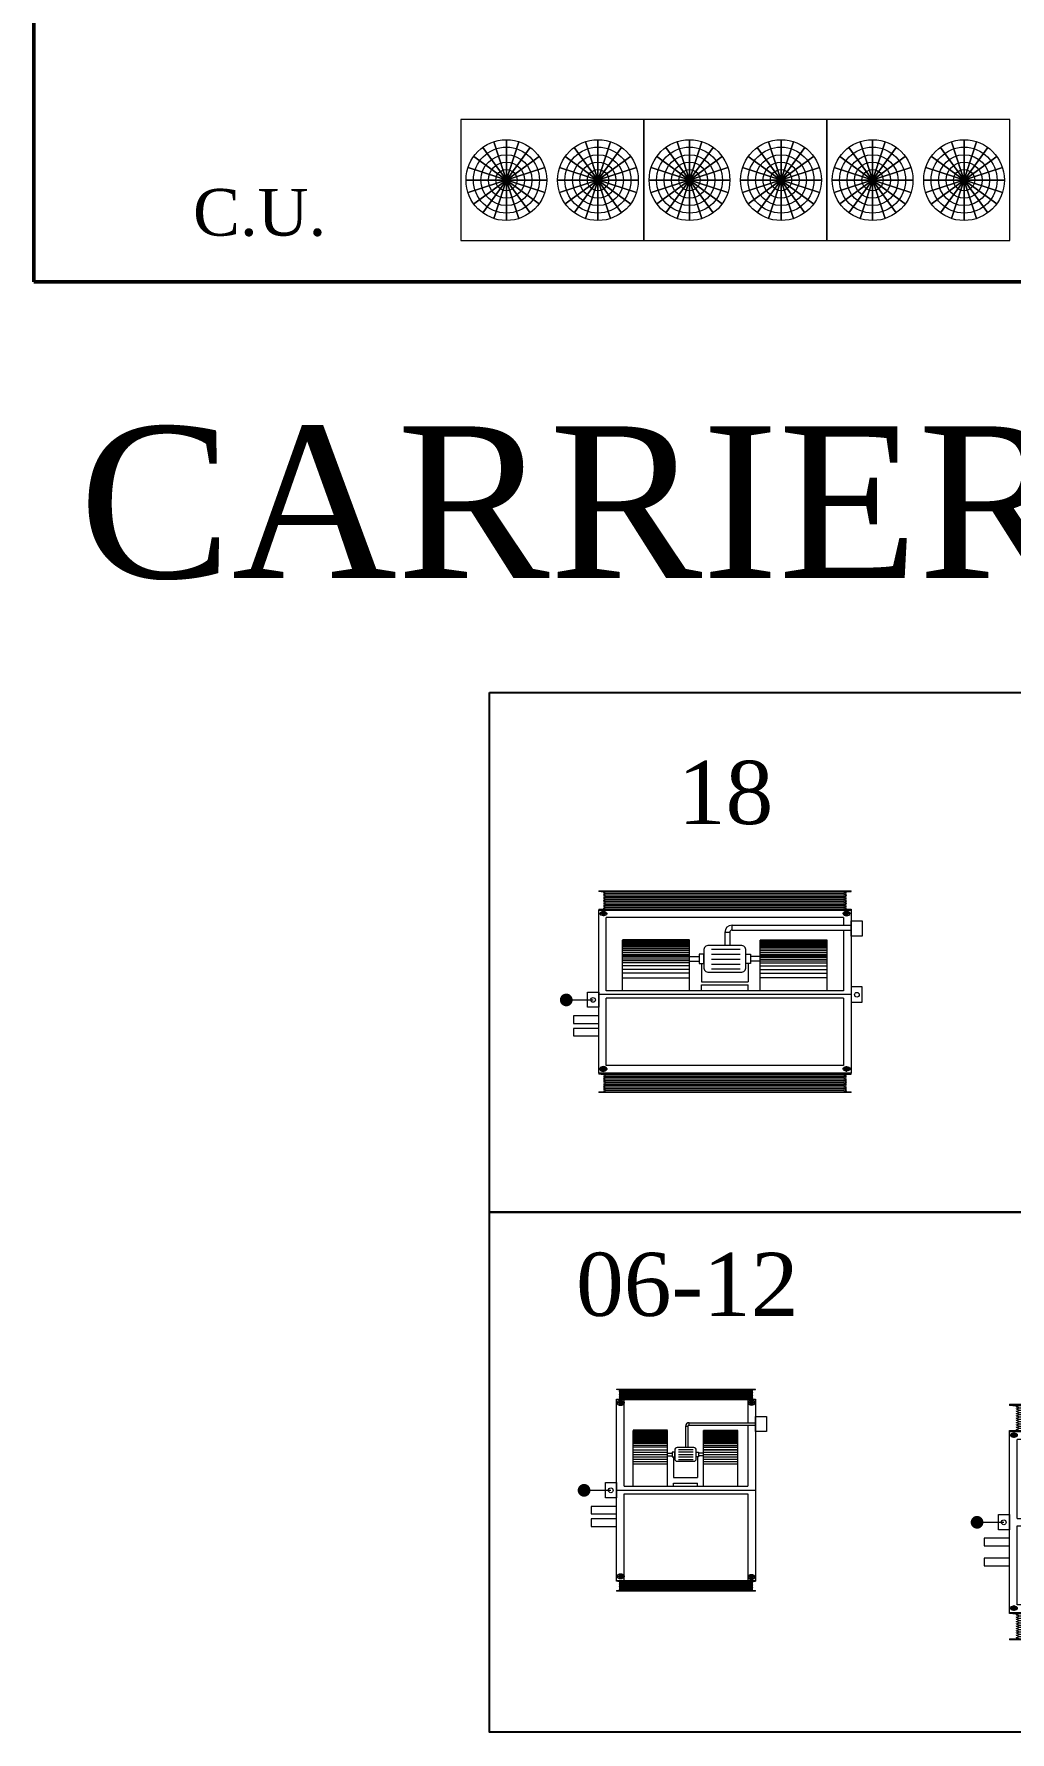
# Model space of a CAD drawing. Extents: x 847 to 949, y 444 to 823.
# Drawn here: x 929.87 to 933.73, y 717.03 to 723.75 of the extents above; entities that cross this region are included whole.
import ezdxf

# ---------------------------------------------------------------- set-up
doc = ezdxf.new("R2010")
doc.units = 0
doc.header["$MEASUREMENT"] = 0
doc.linetypes.add('DASHDOT', pattern=[25.4, 12.7, -6.35, 0, -6.35])
for name, color, linetype in [('01_AC-EQUIP', 206, 'CONTINUOUS'), ('M-DUCT-SA', 5, 'CONTINUOUS'), ('M-EQBMNT', 21, 'CONTINUOUS')]:
    doc.layers.add(name, color=color, linetype=linetype)
for name, color, linetype, lineweight in [('04-AC_F.A.DUCT', 4, 'CONTINUOUS', 35), ('A-SHEET-2', 1, 'CONTINUOUS', 50), ('AC-TEXT', 15, 'CONTINUOUS', 30), ('AC.REF(S). PIPING', 3, 'CONTINUOUS', 30), ('AREA', 42, 'CONTINUOUS', 18), ('WIRRING', 252, 'CONTINUOUS', 13)]:
    doc.layers.add(name, color=color, linetype=linetype, lineweight=lineweight)
doc.styles.add('AC', font='romans.shx', dxfattribs={"height": 0.2})

# ---------------------------------------------------------------- blocks, each defined once
blk = doc.blocks.new('A$C56630B5C')
at = {"layer": '01_AC-EQUIP', "color": 2, "lineweight": 20}
for p, q in [((0.1533, 0.7992), (1.1533, 0.7992)), ((0.1533, 0.7992), (0.1533, 0.7957)), ((1.1243, 0.7957), (0.1533, 0.7957)), ((0.1624, 0.7957), (1.1533, 0.7957)), ((0.1722, 0.7925), (0.1822, 0.7957)), ((0.1722, 0.7925), (0.1822, 0.7894)), ((0.1722, 0.7862), (0.1822, 0.7894)), ((0.1722, 0.7862), (0.1822, 0.783)), ((0.1722, 0.7799), (0.1822, 0.783)), ((0.1722, 0.7799), (0.1822, 0.7767)), ((0.1722, 0.7736), (0.1822, 0.7767)), ((0.1722, 0.7736), (0.1822, 0.7704)), ((0.1722, 0.7672), (0.1822, 0.7704)), ((0.1722, 0.7672), (0.1822, 0.7641)), ((0.1722, 0.7609), (0.1822, 0.7641)), ((0.1722, 0.7609), (0.1822, 0.7577)), ((0.1722, 0.7546), (0.1822, 0.7577)), ((0.1722, 0.7546), (0.1822, 0.7514)), ((0.1722, 0.7483), (0.1822, 0.7514)), ((0.1722, 0.7483), (0.1822, 0.7451)), ((0.1722, 0.7419), (0.1822, 0.7451)), ((0.1722, 0.7419), (0.1822, 0.7388)), ((0.1822, 0.7894), (1.1243, 0.7894)), ((0.1822, 0.783), (1.1243, 0.783)), ((0.1822, 0.7767), (1.1243, 0.7767)), ((0.1822, 0.7704), (1.1243, 0.7704)), ((0.1822, 0.7641), (1.1243, 0.7641)), ((0.1822, 0.7577), (1.1243, 0.7577)), ((0.1822, 0.7514), (1.1243, 0.7514)), ((0.1822, 0.7451), (1.1243, 0.7451)), ((1.1343, 0.7925), (1.1243, 0.7957)), ((1.1343, 0.7925), (1.1243, 0.7894)), ((1.1343, 0.7862), (1.1243, 0.7894)), ((1.1343, 0.7862), (1.1243, 0.783)), ((1.1343, 0.7799), (1.1243, 0.783)), ((1.1343, 0.7799), (1.1243, 0.7767)), ((1.1343, 0.7736), (1.1243, 0.7767)), ((1.1343, 0.7736), (1.1243, 0.7704)), ((1.1343, 0.7672), (1.1243, 0.7704)), ((1.1343, 0.7672), (1.1243, 0.7641)), ((1.1343, 0.7609), (1.1243, 0.7641)), ((1.1343, 0.7609), (1.1243, 0.7577)), ((1.1343, 0.7546), (1.1243, 0.7577)), ((1.1343, 0.7546), (1.1243, 0.7514)), ((1.1343, 0.7483), (1.1243, 0.7514)), ((1.1343, 0.7483), (1.1243, 0.7451)), ((1.1343, 0.7419), (1.1243, 0.7451)), ((1.1343, 0.7419), (1.1243, 0.7388)), ((1.1533, 0.7957), (1.1533, 0.7992)), ((0.1533, 0.7261), (1.1533, 0.7261)), ((0.1533, 0.7261), (0.1533, 0.7226)), ((1.1533, 0.7226), (0.1533, 0.7226)), ((0.1624, 0.7261), (1.1533, 0.7261)), ((0.1722, 0.7356), (0.1822, 0.7388)), ((0.1722, 0.7356), (0.1822, 0.7325)), ((0.1722, 0.7293), (0.1822, 0.7325)), ((0.1722, 0.7293), (0.1822, 0.7261)), ((0.1822, 0.7388), (1.1243, 0.7388)), ((0.1822, 0.7325), (1.1243, 0.7325)), ((1.1343, 0.7356), (1.1243, 0.7388)), ((1.1343, 0.7356), (1.1243, 0.7325)), ((1.1343, 0.7293), (1.1243, 0.7325)), ((1.1343, 0.7293), (1.1243, 0.7261)), ((1.1533, 0.7226), (1.1533, 0.7261)), ((0.1533, 0.0767), (1.1533, 0.0767)), ((0.1533, 0.0767), (0.1533, 0.0731)), ((1.1243, 0.0731), (0.1533, 0.0731)), ((0.1624, 0.0731), (1.1533, 0.0731)), ((0.1722, 0.0699), (0.1822, 0.0731)), ((0.1722, 0.0699), (0.1822, 0.0668)), ((1.1343, 0.0699), (1.1243, 0.0731)), ((1.1343, 0.0699), (1.1243, 0.0668)), ((1.1533, 0.0731), (1.1533, 0.0767)), ((0.1533, 0.0036), (1.1533, 0.0036)), ((0.1533, 0.0036), (0.1533, 0)), ((0.1624, 0.0036), (1.1533, 0.0036)), ((0.1722, 0.0636), (0.1822, 0.0668)), ((0.1722, 0.0636), (0.1822, 0.0605)), ((0.1722, 0.0573), (0.1822, 0.0605)), ((0.1722, 0.0573), (0.1822, 0.0541)), ((0.1722, 0.051), (0.1822, 0.0541)), ((0.1722, 0.051), (0.1822, 0.0478)), ((0.1722, 0.0447), (0.1822, 0.0478)), ((0.1722, 0.0447), (0.1822, 0.0415)), ((0.1722, 0.0383), (0.1822, 0.0415)), ((0.1722, 0.0383), (0.1822, 0.0352)), ((0.1722, 0.032), (0.1822, 0.0352)), ((0.1722, 0.032), (0.1822, 0.0289)), ((0.1722, 0.0257), (0.1822, 0.0289)), ((0.1722, 0.0257), (0.1822, 0.0225)), ((0.1722, 0.0194), (0.1822, 0.0225)), ((0.1722, 0.0194), (0.1822, 0.0162)), ((0.1722, 0.0131), (0.1822, 0.0162)), ((0.1722, 0.0131), (0.1822, 0.0099)), ((0.1722, 0.0067), (0.1822, 0.0099)), ((0.1722, 0.0067), (0.1822, 0.0036)), ((0.1822, 0.0668), (1.1243, 0.0668)), ((0.1822, 0.0605), (1.1243, 0.0605)), ((0.1822, 0.0541), (1.1243, 0.0541)), ((0.1822, 0.0478), (1.1243, 0.0478)), ((0.1822, 0.0415), (1.1243, 0.0415)), ((0.1822, 0.0352), (1.1243, 0.0352)), ((0.1822, 0.0289), (1.1243, 0.0289)), ((0.1822, 0.0225), (1.1243, 0.0225)), ((0.1822, 0.0162), (1.1243, 0.0162)), ((0.1822, 0.0099), (1.1243, 0.0099)), ((1.1343, 0.0636), (1.1243, 0.0668)), ((1.1343, 0.0636), (1.1243, 0.0605)), ((1.1343, 0.0573), (1.1243, 0.0605)), ((1.1343, 0.0573), (1.1243, 0.0541)), ((1.1343, 0.051), (1.1243, 0.0541)), ((1.1343, 0.051), (1.1243, 0.0478)), ((1.1343, 0.0447), (1.1243, 0.0478)), ((1.1343, 0.0447), (1.1243, 0.0415)), ((1.1343, 0.0383), (1.1243, 0.0415)), ((1.1343, 0.0383), (1.1243, 0.0352)), ((1.1343, 0.032), (1.1243, 0.0352)), ((1.1343, 0.032), (1.1243, 0.0289)), ((1.1343, 0.0257), (1.1243, 0.0289)), ((1.1343, 0.0257), (1.1243, 0.0225)), ((1.1343, 0.0194), (1.1243, 0.0225)), ((1.1343, 0.0194), (1.1243, 0.0162)), ((1.1343, 0.0131), (1.1243, 0.0162)), ((1.1343, 0.0131), (1.1243, 0.0099)), ((1.1343, 0.0067), (1.1243, 0.0099)), ((1.1343, 0.0067), (1.1243, 0.0036)), ((1.1533, 0), (1.1533, 0.0036)), ((1.1533, 0), (0.1533, 0))]:
    blk.add_line(p, q, dxfattribs=at)
at = {"layer": '01_AC-EQUIP', "color": 1, "lineweight": 20}
for p, q in [((0.1533, 0.7226), (1.1533, 0.7226)), ((0.1539, 0.7087), (0.188, 0.7087)), ((0.1717, 0.7202), (0.1717, 0.6982)), ((1.1233, 0.6926), (0.1833, 0.6926)), ((1.1527, 0.7087), (1.1186, 0.7087)), ((1.1348, 0.7202), (1.1348, 0.6982)), ((0.6527, 0.634), (0.6527, 0.5827)), ((0.6721, 0.634), (0.6527, 0.634)), ((0.6721, 0.634), (0.6721, 0.5827)), ((0.6818, 0.6631), (1.1533, 0.6631)), ((0.6818, 0.6437), (0.6818, 0.6631)), ((0.6818, 0.6437), (1.1533, 0.6437)), ((0.2476, 0.4033), (0.2476, 0.6038)), ((0.5132, 0.6038), (0.2476, 0.6038)), ((0.5132, 0.6026), (0.2476, 0.6026)), ((0.5132, 0.6013), (0.2476, 0.6013)), ((0.5132, 0.5995), (0.2476, 0.5995)), ((0.5132, 0.5972), (0.2476, 0.5972)), ((0.5132, 0.5949), (0.2476, 0.5949)), ((0.5132, 0.5923), (0.2476, 0.5923)), ((0.5132, 0.5893), (0.2476, 0.5893)), ((0.5132, 0.5857), (0.2476, 0.5857)), ((0.5132, 0.5807), (0.2476, 0.5807)), ((0.5132, 0.5755), (0.2476, 0.5755)), ((0.5132, 0.5691), (0.2476, 0.5691)), ((0.5132, 0.562), (0.2476, 0.562)), ((0.5132, 0.5546), (0.2476, 0.5546)), ((0.5132, 0.5472), (0.2476, 0.5472)), ((0.5132, 0.542), (0.2476, 0.542)), ((0.5132, 0.4033), (0.5132, 0.6038)), ((0.5132, 0.5393), (0.5509, 0.5393)), ((0.7136, 0.5659), (0.5995, 0.5659)), ((0.7136, 0.5465), (0.5995, 0.5465)), ((0.7923, 0.5393), (0.7546, 0.5393)), ((0.7923, 0.4033), (0.7923, 0.6038)), ((0.7923, 0.6038), (1.0579, 0.6038)), ((0.7923, 0.6026), (1.0579, 0.6026)), ((0.7923, 0.6013), (1.0579, 0.6013)), ((0.7923, 0.5995), (1.0579, 0.5995)), ((0.7923, 0.5972), (1.0579, 0.5972)), ((0.7923, 0.5949), (1.0579, 0.5949)), ((0.7923, 0.5923), (1.0579, 0.5923)), ((0.7923, 0.5893), (1.0579, 0.5893)), ((0.7923, 0.5857), (1.0579, 0.5857)), ((0.7923, 0.5807), (1.0579, 0.5807)), ((0.7923, 0.5755), (1.0579, 0.5755)), ((0.7923, 0.5691), (1.0579, 0.5691)), ((0.7923, 0.562), (1.0579, 0.562)), ((0.7923, 0.5546), (1.0579, 0.5546)), ((0.7923, 0.5472), (1.0579, 0.5472)), ((0.7923, 0.542), (1.0579, 0.542)), ((1.0579, 0.4033), (1.0579, 0.6038)), ((0.5132, 0.5356), (0.2476, 0.5356)), ((0.5132, 0.5285), (0.2476, 0.5285)), ((0.5132, 0.5211), (0.2476, 0.5211)), ((0.5132, 0.5137), (0.2476, 0.5137)), ((0.5132, 0.5021), (0.2476, 0.5021)), ((0.5132, 0.4875), (0.2476, 0.4875)), ((0.5132, 0.4729), (0.2476, 0.4729)), ((0.5132, 0.5199), (0.5509, 0.5199)), ((0.5601, 0.5112), (0.5601, 0.4383)), ((0.7136, 0.5271), (0.5995, 0.5271)), ((0.7136, 0.5077), (0.5995, 0.5077)), ((0.7136, 0.4883), (0.5995, 0.4883)), ((0.7454, 0.5112), (0.7454, 0.4383)), ((0.7923, 0.5199), (0.7546, 0.5199)), ((0.7923, 0.5356), (1.0579, 0.5356)), ((0.7923, 0.5285), (1.0579, 0.5285)), ((0.7923, 0.5211), (1.0579, 0.5211)), ((0.7923, 0.5137), (1.0579, 0.5137)), ((0.7923, 0.5021), (1.0579, 0.5021)), ((0.7923, 0.4875), (1.0579, 0.4875)), ((0.7923, 0.4729), (1.0579, 0.4729)), ((0.2476, 0.4545), (0.5132, 0.4545)), ((0.5601, 0.4383), (0.7454, 0.4383)), ((0.5601, 0.4272), (0.7454, 0.4272)), ((0.5601, 0.4033), (0.5601, 0.4272)), ((0.7454, 0.4033), (0.7454, 0.4272)), ((1.0579, 0.4545), (0.7923, 0.4545)), ((1.1533, 0.3883), (0.1533, 0.3883)), ((1.1233, 0.3733), (0.1833, 0.3733)), ((1.1533, 0.0767), (0.1533, 0.0767)), ((0.1539, 0.0941), (0.188, 0.0941)), ((0.1869, 0.0917), (0.1559, 0.0917)), ((0.1707, 0.1022), (0.1707, 0.0821)), ((0.1717, 0.0826), (0.1717, 0.1046)), ((1.1233, 0.1067), (0.1833, 0.1067)), ((1.1527, 0.0941), (1.1186, 0.0941)), ((1.1348, 0.0826), (1.1348, 0.1046))]:
    blk.add_line(p, q, dxfattribs=at)
at = {"layer": '01_AC-EQUIP', "color": 1, "linetype": 'DASHDOT', "lineweight": 20}
for p, q in [((0.5132, 0.5472), (0.2476, 0.5472)), ((0.7923, 0.5472), (1.0579, 0.5472))]:
    blk.add_line(p, q, dxfattribs=at)
at = {"layer": '01_AC-EQUIP', "color": 4, "lineweight": 20}
blk.add_line((0.0248, 0.3668), (0.1307, 0.3668), dxfattribs=at)
at = {"layer": '01_AC-EQUIP', "color": 1, "lineweight": 20}
for points in [[(0.1533, 0.0767), (0.1533, 0.7226)], [(1.1233, 0.4033), (0.1833, 0.4033), (0.1833, 0.6926)], [(1.1233, 0.6926), (1.1233, 0.6631)], [(1.1533, 0.7261), (1.1533, 0.0767)], [(1.1233, 0.6437), (1.1233, 0.4033)], [(0.1833, 0.1067), (0.1833, 0.3733)], [(1.1233, 0.3733), (1.1233, 0.1067)]]:
    blk.add_lwpolyline(points, dxfattribs=at)
for points in [[(1.1972, 0.6199), (1.1533, 0.6199), (1.1533, 0.6798), (1.1972, 0.6798)], [(0.5693, 0.5479), (0.5509, 0.5479), (0.5509, 0.5112), (0.5693, 0.5112)], [(0.7362, 0.5479), (0.7546, 0.5479), (0.7546, 0.5112), (0.7362, 0.5112)], [(1.1972, 0.4183), (1.1533, 0.4183), (1.1533, 0.3584), (1.1972, 0.3584)], [(0.1093, 0.3976), (0.1533, 0.3976), (0.1533, 0.3377), (0.1093, 0.3377)]]:
    blk.add_lwpolyline(points, close=True, dxfattribs=at)
blk.add_lwpolyline([(0.7168, 0.5827), (0.5887, 0.5827, 0.414214), (0.5693, 0.5633), (0.5693, 0.4959, 0.414214), (0.5887, 0.4765), (0.7168, 0.4765, 0.414214), (0.7362, 0.4959), (0.7362, 0.5633, 0.414214)], format="xyb", close=True, dxfattribs=at)
at = {"layer": '01_AC-EQUIP', "color": 4, "lineweight": 20, "const_width": 0.0252}
blk.add_lwpolyline([(0.0275, 0.3545, 1), (0.0221, 0.3791, 1)], format="xyb", close=True, dxfattribs=at)
at = {"layer": '01_AC-EQUIP', "color": 5, "lineweight": 20}
blk.add_lwpolyline([(0.1533, 0.2734), (0.1533, 0.3034), (0.0533, 0.3034), (0.0533, 0.2734)], close=True, dxfattribs=at)
at = {"layer": '01_AC-EQUIP', "color": 6, "lineweight": 20}
blk.add_lwpolyline([(0.1533, 0.2241), (0.1533, 0.2541), (0.0533, 0.2541), (0.0533, 0.2241)], close=True, dxfattribs=at)
at = {"layer": '01_AC-EQUIP', "color": 1, "lineweight": 20}
for centre in [(0.1307, 0.3668), (1.1758, 0.3875)]:
    blk.add_circle(centre, 0.00932, dxfattribs=at)
for radius in [0.0291, 0.0097]:
    blk.add_arc((0.6818, 0.634), radius, 90.00061, 180.00061, dxfattribs=at)
for centre, major_axis, start_param, end_param in [((0.1717, 0.7087), (0.0136, 0), -1.570796, 4.712389), ((0.1717, 0.7087), (0.00775, 0), 3.141593, 9.424778), ((1.1348, 0.0941), (-0.0136, 0), -1.570796, 4.712389), ((1.1348, 0.0941), (-0.00775, 0), 3.141593, 9.424778)]:
    blk.add_ellipse(centre, major_axis=major_axis, ratio=0.646018, start_param=start_param, end_param=end_param, dxfattribs=at)
at = {"layer": '01_AC-EQUIP', "color": 1, "lineweight": 20, "extrusion": (0, 0, -1)}
for centre, major_axis, start_param, end_param in [((1.1348, 0.7087), (-0.0136, 0), -1.570796, 4.712389), ((1.1348, 0.7087), (-0.00775, 0), 3.141593, 9.424778), ((0.1717, 0.0941), (0.0136, 0), -1.570796, 4.712389), ((0.1707, 0.0917), (-0.0124, 0), -1.570796, 4.712389), ((0.1707, 0.0917), (-0.00705, 0), 3.141593, 9.424778), ((0.1717, 0.0941), (0.00775, 0), 3.141593, 9.424778)]:
    blk.add_ellipse(centre, major_axis=major_axis, ratio=0.646018, start_param=start_param, end_param=end_param, dxfattribs=at)
at = {"layer": 'M-EQBMNT', "color": 21, "linetype": 'ByBlock', "ltscale": 1.5}
for p, q in [((0.5132, 0.6038), (0.2476, 0.6038)), ((0.7923, 0.6038), (1.0579, 0.6038))]:
    blk.add_line(p, q, dxfattribs=at)
blk = doc.blocks.new('A$C220E142C')
at = {"layer": '01_AC-EQUIP', "color": 1, "lineweight": 20}
for p, q in [((0.1869, 0.745), (0.1528, 0.745)), ((0.169, 0.7565), (0.169, 0.7345)), ((0.7065, 0.7455), (0.6724, 0.7455)), ((0.6887, 0.757), (0.6887, 0.735)), ((0.2192, 0.415), (0.2192, 0.6366)), ((0.3551, 0.6366), (0.2192, 0.6366)), ((0.3551, 0.636), (0.2192, 0.636)), ((0.3551, 0.6353), (0.2192, 0.6353)), ((0.3551, 0.6344), (0.2192, 0.6344)), ((0.3551, 0.6332), (0.2192, 0.6332)), ((0.3551, 0.632), (0.2192, 0.632)), ((0.3551, 0.6307), (0.2192, 0.6307)), ((0.3551, 0.6292), (0.2192, 0.6292)), ((0.3551, 0.6273), (0.2192, 0.6273)), ((0.3551, 0.6248), (0.2192, 0.6248)), ((0.3551, 0.6221), (0.2192, 0.6221)), ((0.3551, 0.6188), (0.2192, 0.6188)), ((0.3551, 0.6152), (0.2192, 0.6152)), ((0.3551, 0.6114), (0.2192, 0.6114)), ((0.3551, 0.6076), (0.2192, 0.6076)), ((0.3551, 0.415), (0.3551, 0.6366)), ((0.4266, 0.6521), (0.4266, 0.5684)), ((0.4365, 0.6521), (0.4266, 0.6521)), ((0.4365, 0.6521), (0.4365, 0.5684)), ((0.4415, 0.667), (0.7035, 0.667)), ((0.4415, 0.657), (0.4415, 0.667)), ((0.4415, 0.657), (0.7035, 0.657)), ((0.4981, 0.415), (0.4981, 0.6366)), ((0.4981, 0.6366), (0.634, 0.6366)), ((0.4981, 0.636), (0.634, 0.636)), ((0.4981, 0.6353), (0.634, 0.6353)), ((0.4981, 0.6344), (0.634, 0.6344)), ((0.4981, 0.6332), (0.634, 0.6332)), ((0.4981, 0.632), (0.634, 0.632)), ((0.4981, 0.6307), (0.634, 0.6307)), ((0.4981, 0.6292), (0.634, 0.6292)), ((0.4981, 0.6273), (0.634, 0.6273)), ((0.4981, 0.6248), (0.634, 0.6248)), ((0.4981, 0.6221), (0.634, 0.6221)), ((0.4981, 0.6188), (0.634, 0.6188)), ((0.4981, 0.6152), (0.634, 0.6152)), ((0.4981, 0.6114), (0.634, 0.6114)), ((0.4981, 0.6076), (0.634, 0.6076)), ((0.634, 0.415), (0.634, 0.6366)), ((0.3551, 0.605), (0.2192, 0.605)), ((0.3551, 0.6017), (0.2192, 0.6017)), ((0.3551, 0.598), (0.2192, 0.598)), ((0.3551, 0.5943), (0.2192, 0.5943)), ((0.3551, 0.5905), (0.2192, 0.5905)), ((0.3551, 0.5845), (0.2192, 0.5845)), ((0.3551, 0.5771), (0.2192, 0.5771)), ((0.3551, 0.5696), (0.2192, 0.5696)), ((0.2192, 0.5601), (0.3551, 0.5601)), ((0.2192, 0.5507), (0.3551, 0.5507)), ((0.2192, 0.5412), (0.3551, 0.5412)), ((0.3551, 0.5462), (0.3745, 0.5462)), ((0.4578, 0.5598), (0.3993, 0.5598)), ((0.4578, 0.5499), (0.3993, 0.5499)), ((0.4578, 0.54), (0.3993, 0.54)), ((0.4981, 0.5462), (0.4787, 0.5462)), ((0.4981, 0.605), (0.634, 0.605)), ((0.4981, 0.6017), (0.634, 0.6017)), ((0.4981, 0.598), (0.634, 0.598)), ((0.4981, 0.5943), (0.634, 0.5943)), ((0.4981, 0.5905), (0.634, 0.5905)), ((0.4981, 0.5845), (0.634, 0.5845)), ((0.4981, 0.5771), (0.634, 0.5771)), ((0.4981, 0.5696), (0.634, 0.5696)), ((0.634, 0.5601), (0.4981, 0.5601)), ((0.4981, 0.5601), (0.634, 0.5601)), ((0.4981, 0.5507), (0.634, 0.5507)), ((0.4981, 0.5412), (0.634, 0.5412)), ((0.2192, 0.5318), (0.3551, 0.5318)), ((0.2192, 0.5224), (0.3551, 0.5224)), ((0.2192, 0.5129), (0.3551, 0.5129)), ((0.2192, 0.5035), (0.3551, 0.5035)), ((0.3551, 0.5363), (0.3745, 0.5363)), ((0.3792, 0.5318), (0.3792, 0.4498)), ((0.4578, 0.53), (0.3993, 0.53)), ((0.4578, 0.5201), (0.3993, 0.5201)), ((0.474, 0.5318), (0.474, 0.4498)), ((0.4981, 0.5363), (0.4787, 0.5363)), ((0.4981, 0.5318), (0.634, 0.5318)), ((0.4981, 0.5223), (0.634, 0.5223)), ((0.4981, 0.5129), (0.634, 0.5129)), ((0.4981, 0.5035), (0.634, 0.5035)), ((0.1835, 0.415), (0.6735, 0.415)), ((0.3792, 0.4498), (0.474, 0.4498)), ((0.3792, 0.4272), (0.474, 0.4272)), ((0.3792, 0.415), (0.3792, 0.4272)), ((0.474, 0.415), (0.474, 0.4272)), ((0.1535, 0.4), (0.7035, 0.4)), ((0.1835, 0.385), (0.6735, 0.385)), ((0.169, 0.0702), (0.169, 0.0482)), ((0.6887, 0.0676), (0.6887, 0.0456)), ((0.1869, 0.0587), (0.1528, 0.0587)), ((0.7065, 0.0561), (0.6724, 0.0561))]:
    blk.add_line(p, q, dxfattribs=at)
at = {"layer": '01_AC-EQUIP', "color": 2, "lineweight": 20}
for p, q in [((0.1535, 0.8), (0.7035, 0.8)), ((0.1535, 0.8), (0.1535, 0.798)), ((0.6876, 0.798), (0.1535, 0.798)), ((0.1535, 0.7598), (0.7035, 0.7598)), ((0.1535, 0.7598), (0.1535, 0.7578)), ((0.7035, 0.7578), (0.1535, 0.7578)), ((0.1586, 0.798), (0.7035, 0.798)), ((0.1586, 0.7598), (0.7035, 0.7598)), ((0.164, 0.7963), (0.1695, 0.798)), ((0.164, 0.7963), (0.1695, 0.7946)), ((0.164, 0.7928), (0.1695, 0.7946)), ((0.164, 0.7928), (0.1695, 0.7911)), ((0.164, 0.7893), (0.1695, 0.7911)), ((0.164, 0.7893), (0.1695, 0.7876)), ((0.164, 0.7859), (0.1695, 0.7876)), ((0.164, 0.7859), (0.1695, 0.7841)), ((0.164, 0.7824), (0.1695, 0.7841)), ((0.164, 0.7824), (0.1695, 0.7807)), ((0.164, 0.7789), (0.1695, 0.7807)), ((0.164, 0.7789), (0.1695, 0.7772)), ((0.164, 0.7754), (0.1695, 0.7772)), ((0.164, 0.7754), (0.1695, 0.7737)), ((0.164, 0.772), (0.1695, 0.7737)), ((0.164, 0.772), (0.1695, 0.7702)), ((0.164, 0.7685), (0.1695, 0.7702)), ((0.164, 0.7685), (0.1695, 0.7667)), ((0.164, 0.765), (0.1695, 0.7667)), ((0.164, 0.765), (0.1695, 0.7633)), ((0.164, 0.7615), (0.1695, 0.7633)), ((0.164, 0.7615), (0.1695, 0.7598)), ((0.1695, 0.7946), (0.6876, 0.7946)), ((0.1695, 0.7911), (0.6876, 0.7911)), ((0.1695, 0.7876), (0.6876, 0.7876)), ((0.1695, 0.7841), (0.6876, 0.7841)), ((0.1695, 0.7807), (0.6876, 0.7807)), ((0.1695, 0.7772), (0.6876, 0.7772)), ((0.1695, 0.7737), (0.6876, 0.7737)), ((0.1695, 0.7702), (0.6876, 0.7702)), ((0.1695, 0.7667), (0.6876, 0.7667)), ((0.1695, 0.7633), (0.6876, 0.7633)), ((0.6931, 0.7963), (0.6876, 0.798)), ((0.6931, 0.7963), (0.6876, 0.7946)), ((0.6931, 0.7928), (0.6876, 0.7946)), ((0.6931, 0.7928), (0.6876, 0.7911)), ((0.6931, 0.7893), (0.6876, 0.7911)), ((0.6931, 0.7893), (0.6876, 0.7876)), ((0.6931, 0.7859), (0.6876, 0.7876)), ((0.6931, 0.7859), (0.6876, 0.7841)), ((0.6931, 0.7824), (0.6876, 0.7841)), ((0.6931, 0.7824), (0.6876, 0.7807)), ((0.6931, 0.7789), (0.6876, 0.7807)), ((0.6931, 0.7789), (0.6876, 0.7772)), ((0.6931, 0.7754), (0.6876, 0.7772)), ((0.6931, 0.7754), (0.6876, 0.7737)), ((0.6931, 0.772), (0.6876, 0.7737)), ((0.6931, 0.772), (0.6876, 0.7702)), ((0.6931, 0.7685), (0.6876, 0.7702)), ((0.6931, 0.7685), (0.6876, 0.7667)), ((0.6931, 0.765), (0.6876, 0.7667)), ((0.6931, 0.765), (0.6876, 0.7633)), ((0.6931, 0.7615), (0.6876, 0.7633)), ((0.6931, 0.7615), (0.6876, 0.7598)), ((0.7035, 0.798), (0.7035, 0.8)), ((0.7035, 0.7578), (0.7035, 0.7598)), ((0.1535, 0.0422), (0.7035, 0.0422)), ((0.1535, 0.0422), (0.1535, 0.0402)), ((0.6876, 0.0402), (0.1535, 0.0402)), ((0.1535, 0.002), (0.7035, 0.002)), ((0.1535, 0.002), (0.1535, 0)), ((0.1586, 0.0402), (0.7035, 0.0402)), ((0.1586, 0.002), (0.7035, 0.002)), ((0.164, 0.0385), (0.1695, 0.0402)), ((0.164, 0.0385), (0.1695, 0.0367)), ((0.164, 0.035), (0.1695, 0.0367)), ((0.164, 0.035), (0.1695, 0.0333)), ((0.164, 0.0315), (0.1695, 0.0333)), ((0.164, 0.0315), (0.1695, 0.0298)), ((0.164, 0.028), (0.1695, 0.0298)), ((0.164, 0.028), (0.1695, 0.0263)), ((0.164, 0.0246), (0.1695, 0.0263)), ((0.164, 0.0246), (0.1695, 0.0228)), ((0.164, 0.0211), (0.1695, 0.0228)), ((0.164, 0.0211), (0.1695, 0.0193)), ((0.164, 0.0176), (0.1695, 0.0193)), ((0.164, 0.0176), (0.1695, 0.0159)), ((0.164, 0.0141), (0.1695, 0.0159)), ((0.164, 0.0141), (0.1695, 0.0124)), ((0.164, 0.0107), (0.1695, 0.0124)), ((0.164, 0.0107), (0.1695, 0.0089)), ((0.164, 0.0072), (0.1695, 0.0089)), ((0.164, 0.0072), (0.1695, 0.0054)), ((0.164, 0.0037), (0.1695, 0.0054)), ((0.164, 0.0037), (0.1695, 0.002)), ((0.1695, 0.0367), (0.6876, 0.0367)), ((0.1695, 0.0333), (0.6876, 0.0333)), ((0.1695, 0.0298), (0.6876, 0.0298)), ((0.1695, 0.0263), (0.6876, 0.0263)), ((0.1695, 0.0228), (0.6876, 0.0228)), ((0.1695, 0.0193), (0.6876, 0.0193)), ((0.1695, 0.0159), (0.6876, 0.0159)), ((0.1695, 0.0124), (0.6876, 0.0124)), ((0.1695, 0.0089), (0.6876, 0.0089)), ((0.1695, 0.0054), (0.6876, 0.0054)), ((0.6931, 0.0385), (0.6876, 0.0402)), ((0.6931, 0.0385), (0.6876, 0.0367)), ((0.6931, 0.035), (0.6876, 0.0367)), ((0.6931, 0.035), (0.6876, 0.0333)), ((0.6931, 0.0315), (0.6876, 0.0333)), ((0.6931, 0.0315), (0.6876, 0.0298)), ((0.6931, 0.028), (0.6876, 0.0298)), ((0.6931, 0.028), (0.6876, 0.0263)), ((0.6931, 0.0246), (0.6876, 0.0263)), ((0.6931, 0.0246), (0.6876, 0.0228)), ((0.6931, 0.0211), (0.6876, 0.0228)), ((0.6931, 0.0211), (0.6876, 0.0193)), ((0.6931, 0.0176), (0.6876, 0.0193)), ((0.6931, 0.0176), (0.6876, 0.0159)), ((0.6931, 0.0141), (0.6876, 0.0159)), ((0.6931, 0.0141), (0.6876, 0.0124)), ((0.6931, 0.0107), (0.6876, 0.0124)), ((0.6931, 0.0107), (0.6876, 0.0089)), ((0.6931, 0.0072), (0.6876, 0.0089)), ((0.6931, 0.0072), (0.6876, 0.0054)), ((0.6931, 0.0037), (0.6876, 0.0054)), ((0.6931, 0.0037), (0.6876, 0.002)), ((0.7035, 0.0402), (0.7035, 0.0422)), ((0.7035, 0), (0.7035, 0.002)), ((0.7035, 0), (0.1535, 0))]:
    blk.add_line(p, q, dxfattribs=at)
at = {"layer": '01_AC-EQUIP', "color": 1, "linetype": 'DASHDOT', "lineweight": 20}
for p, q in [((0.3551, 0.6076), (0.2192, 0.6076)), ((0.4981, 0.6076), (0.634, 0.6076))]:
    blk.add_line(p, q, dxfattribs=at)
at = {"layer": '01_AC-EQUIP', "color": 4, "lineweight": 20}
blk.add_line((0.0251, 0.3992), (0.131, 0.3992), dxfattribs=at)
at = {"layer": '01_AC-EQUIP', "color": 1, "lineweight": 20}
for points in [[(0.1535, 0.0402), (0.1535, 0.7598)], [(0.1835, 0.415), (0.1835, 0.7578)], [(0.6735, 0.7578), (0.6735, 0.667)], [(0.7035, 0.7598), (0.7035, 0.0402)], [(0.6735, 0.657), (0.6735, 0.415)], [(0.1835, 0.0422), (0.1835, 0.385)], [(0.6735, 0.385), (0.6735, 0.0422)]]:
    blk.add_lwpolyline(points, dxfattribs=at)
for points in [[(0.7475, 0.6321), (0.7035, 0.6321), (0.7035, 0.692), (0.7475, 0.692)], [(0.3839, 0.5506), (0.3745, 0.5506), (0.3745, 0.5318), (0.3839, 0.5318)], [(0.4693, 0.5506), (0.4787, 0.5506), (0.4787, 0.5318), (0.4693, 0.5318)], [(0.1096, 0.43), (0.1535, 0.43), (0.1535, 0.37), (0.1096, 0.37)]]:
    blk.add_lwpolyline(points, close=True, dxfattribs=at)
blk.add_lwpolyline([(0.4594, 0.5684), (0.3938, 0.5684, 0.414214), (0.3839, 0.5585), (0.3839, 0.524, 0.414214), (0.3938, 0.514), (0.4594, 0.514, 0.414214), (0.4693, 0.524), (0.4693, 0.5585, 0.414214)], format="xyb", close=True, dxfattribs=at)
at = {"layer": '01_AC-EQUIP', "color": 4, "lineweight": 20, "const_width": 0.0252}
blk.add_lwpolyline([(0.0278, 0.3868, 1), (0.0224, 0.4115, 1)], format="xyb", close=True, dxfattribs=at)
at = {"layer": '01_AC-EQUIP', "color": 5, "lineweight": 20}
blk.add_lwpolyline([(0.1535, 0.3058), (0.1535, 0.3358), (0.0535, 0.3358), (0.0535, 0.3058)], close=True, dxfattribs=at)
at = {"layer": '01_AC-EQUIP', "color": 6, "lineweight": 20}
blk.add_lwpolyline([(0.1535, 0.2565), (0.1535, 0.2865), (0.0535, 0.2865), (0.0535, 0.2565)], close=True, dxfattribs=at)
at = {"layer": '01_AC-EQUIP', "color": 1, "lineweight": 20}
blk.add_circle((0.131, 0.3992), 0.00932, dxfattribs=at)
for radius in [0.0149, 0.00497]:
    blk.add_arc((0.4415, 0.6521), radius, 90.00061, 180.00061, dxfattribs=at)
at = {"layer": '01_AC-EQUIP', "color": 1, "lineweight": 20, "extrusion": (0, 0, -1)}
for centre, major_axis, start_param, end_param in [((0.169, 0.745), (-0.0136, 0), -1.570796, 4.712389), ((0.169, 0.745), (-0.00775, 0), 3.141593, 9.424778), ((0.6887, 0.7455), (-0.0136, 0), -1.570796, 4.712389), ((0.6887, 0.7455), (-0.00775, 0), 3.141593, 9.424778), ((0.169, 0.0587), (-0.0136, 0), -1.570796, 4.712389), ((0.169, 0.0587), (-0.00775, 0), 3.141593, 9.424778), ((0.6887, 0.0561), (-0.0136, 0), -1.570796, 4.712389), ((0.6887, 0.0561), (-0.00775, 0), 3.141593, 9.424778)]:
    blk.add_ellipse(centre, major_axis=major_axis, ratio=0.646018, start_param=start_param, end_param=end_param, dxfattribs=at)
at = {"layer": 'M-EQBMNT', "color": 21, "linetype": 'ByBlock', "ltscale": 1.5}
for p, q in [((0.3551, 0.6366), (0.2192, 0.6366)), ((0.4981, 0.6366), (0.634, 0.6366))]:
    blk.add_line(p, q, dxfattribs=at)
blk = doc.blocks.new('A$C0F5A1675')
at = {"layer": '01_AC-EQUIP', "color": 2, "lineweight": 20}
for p, q in [((0.1531, 0.9331), (1.5781, 0.9331)), ((0.1531, 0.9331), (0.1531, 0.928)), ((1.5368, 0.928), (0.1531, 0.928)), ((0.1662, 0.928), (1.5781, 0.928)), ((0.1801, 0.9235), (0.1943, 0.928)), ((0.1801, 0.9235), (0.1943, 0.919)), ((0.1801, 0.9145), (0.1943, 0.919)), ((0.1801, 0.9145), (0.1943, 0.91)), ((0.1801, 0.9055), (0.1943, 0.91)), ((0.1801, 0.9055), (0.1943, 0.901)), ((0.1801, 0.8965), (0.1943, 0.901)), ((0.1801, 0.8965), (0.1943, 0.892)), ((0.1801, 0.8875), (0.1943, 0.892)), ((0.1801, 0.8875), (0.1943, 0.883)), ((0.1801, 0.8785), (0.1943, 0.883)), ((0.1801, 0.8785), (0.1943, 0.874)), ((0.1801, 0.8695), (0.1943, 0.874)), ((0.1943, 0.919), (1.5368, 0.919)), ((0.1943, 0.91), (1.5368, 0.91)), ((0.1943, 0.901), (1.5368, 0.901)), ((0.1943, 0.892), (1.5368, 0.892)), ((0.1943, 0.883), (1.5368, 0.883)), ((0.1943, 0.874), (1.5368, 0.874)), ((1.5511, 0.9235), (1.5368, 0.928)), ((1.5511, 0.9235), (1.5368, 0.919)), ((1.5511, 0.9145), (1.5368, 0.919)), ((1.5511, 0.9145), (1.5368, 0.91)), ((1.5511, 0.9055), (1.5368, 0.91)), ((1.5511, 0.9055), (1.5368, 0.901)), ((1.5511, 0.8965), (1.5368, 0.901)), ((1.5511, 0.8965), (1.5368, 0.892)), ((1.5511, 0.8875), (1.5368, 0.892)), ((1.5511, 0.8875), (1.5368, 0.883)), ((1.5511, 0.8785), (1.5368, 0.883)), ((1.5511, 0.8785), (1.5368, 0.874)), ((1.5511, 0.8695), (1.5368, 0.874)), ((1.5781, 0.928), (1.5781, 0.9331)), ((0.1531, 0.8289), (1.5781, 0.8289)), ((0.1531, 0.8289), (0.1531, 0.8238)), ((1.5781, 0.8238), (0.1531, 0.8238)), ((0.1662, 0.8289), (1.5781, 0.8289)), ((0.1801, 0.8695), (0.1943, 0.8649)), ((0.1801, 0.8604), (0.1943, 0.8649)), ((0.1801, 0.8604), (0.1943, 0.8559)), ((0.1801, 0.8514), (0.1943, 0.8559)), ((0.1801, 0.8514), (0.1943, 0.8469)), ((0.1801, 0.8424), (0.1943, 0.8469)), ((0.1801, 0.8424), (0.1943, 0.8379)), ((0.1801, 0.8334), (0.1943, 0.8379)), ((0.1801, 0.8334), (0.1943, 0.8289)), ((0.1943, 0.8649), (1.5368, 0.8649)), ((0.1943, 0.8559), (1.5368, 0.8559)), ((0.1943, 0.8469), (1.5368, 0.8469)), ((0.1943, 0.8379), (1.5368, 0.8379)), ((1.5511, 0.8695), (1.5368, 0.8649)), ((1.5511, 0.8604), (1.5368, 0.8649)), ((1.5511, 0.8604), (1.5368, 0.8559)), ((1.5511, 0.8514), (1.5368, 0.8559)), ((1.5511, 0.8514), (1.5368, 0.8469)), ((1.5511, 0.8424), (1.5368, 0.8469)), ((1.5511, 0.8424), (1.5368, 0.8379)), ((1.5511, 0.8334), (1.5368, 0.8379)), ((1.5511, 0.8334), (1.5368, 0.8289)), ((1.5781, 0.8238), (1.5781, 0.8289)), ((0.1531, 0.1093), (1.5781, 0.1093)), ((0.1531, 0.1093), (0.1531, 0.1042)), ((1.5368, 0.1042), (0.1531, 0.1042)), ((0.1662, 0.1042), (1.5781, 0.1042)), ((0.1801, 0.0997), (0.1943, 0.1042)), ((0.1801, 0.0997), (0.1943, 0.0952)), ((0.1801, 0.0907), (0.1943, 0.0952)), ((0.1801, 0.0907), (0.1943, 0.0862)), ((0.1801, 0.0817), (0.1943, 0.0862)), ((0.1801, 0.0817), (0.1943, 0.0772)), ((0.1801, 0.0726), (0.1943, 0.0772)), ((0.1801, 0.0726), (0.1943, 0.0681)), ((0.1801, 0.0636), (0.1943, 0.0681)), ((0.1943, 0.0952), (1.5368, 0.0952)), ((0.1943, 0.0862), (1.5368, 0.0862)), ((0.1943, 0.0772), (1.5368, 0.0772)), ((0.1943, 0.0681), (1.5368, 0.0681)), ((1.5511, 0.0997), (1.5368, 0.1042)), ((1.5511, 0.0997), (1.5368, 0.0952)), ((1.5511, 0.0907), (1.5368, 0.0952)), ((1.5511, 0.0907), (1.5368, 0.0862)), ((1.5511, 0.0817), (1.5368, 0.0862)), ((1.5511, 0.0817), (1.5368, 0.0772)), ((1.5511, 0.0726), (1.5368, 0.0772)), ((1.5511, 0.0726), (1.5368, 0.0681)), ((1.5511, 0.0636), (1.5368, 0.0681)), ((1.5781, 0.1042), (1.5781, 0.1093)), ((0.1531, 0.0051), (1.5781, 0.0051)), ((0.1531, 0.0051), (0.1531, 0)), ((0.1662, 0.0051), (1.5781, 0.0051)), ((0.1801, 0.0636), (0.1943, 0.0591)), ((0.1801, 0.0546), (0.1943, 0.0591)), ((0.1801, 0.0546), (0.1943, 0.0501)), ((0.1801, 0.0456), (0.1943, 0.0501)), ((0.1801, 0.0456), (0.1943, 0.0411)), ((0.1801, 0.0366), (0.1943, 0.0411)), ((0.1801, 0.0366), (0.1943, 0.0321)), ((0.1801, 0.0276), (0.1943, 0.0321)), ((0.1801, 0.0276), (0.1943, 0.0231)), ((0.1801, 0.0186), (0.1943, 0.0231)), ((0.1801, 0.0186), (0.1943, 0.0141)), ((0.1801, 0.0096), (0.1943, 0.0141)), ((0.1801, 0.0096), (0.1943, 0.0051)), ((0.1943, 0.0591), (1.5368, 0.0591)), ((0.1943, 0.0501), (1.5368, 0.0501)), ((0.1943, 0.0411), (1.5368, 0.0411)), ((0.1943, 0.0321), (1.5368, 0.0321)), ((0.1943, 0.0231), (1.5368, 0.0231)), ((0.1943, 0.0141), (1.5368, 0.0141)), ((1.5511, 0.0636), (1.5368, 0.0591)), ((1.5511, 0.0546), (1.5368, 0.0591)), ((1.5511, 0.0546), (1.5368, 0.0501)), ((1.5511, 0.0456), (1.5368, 0.0501)), ((1.5511, 0.0456), (1.5368, 0.0411)), ((1.5511, 0.0366), (1.5368, 0.0411)), ((1.5511, 0.0366), (1.5368, 0.0321)), ((1.5511, 0.0276), (1.5368, 0.0321)), ((1.5511, 0.0276), (1.5368, 0.0231)), ((1.5511, 0.0186), (1.5368, 0.0231)), ((1.5511, 0.0186), (1.5368, 0.0141)), ((1.5511, 0.0096), (1.5368, 0.0141)), ((1.5511, 0.0096), (1.5368, 0.0051)), ((1.5781, 0), (1.5781, 0.0051)), ((1.5781, 0), (0.1531, 0))]:
    blk.add_line(p, q, dxfattribs=at)
at = {"layer": '01_AC-EQUIP', "color": 1, "lineweight": 20}
for p, q in [((0.1527, 0.8108), (0.1868, 0.8108)), ((0.1705, 0.8223), (0.1705, 0.8003)), ((1.5784, 0.8108), (1.5444, 0.8108)), ((1.5606, 0.8223), (1.5606, 0.8003)), ((1.5481, 0.7938), (0.1831, 0.7938)), ((0.8531, 0.7434), (0.8531, 0.7182)), ((0.8787, 0.7434), (0.8531, 0.7434)), ((0.8787, 0.7434), (0.8787, 0.7182)), ((0.8915, 0.7818), (1.5781, 0.7818)), ((0.8915, 0.7562), (0.8915, 0.7818)), ((0.8915, 0.7562), (1.5781, 0.7562)), ((0.3183, 0.4815), (0.3183, 0.7375)), ((0.6688, 0.7344), (0.3183, 0.7344)), ((0.6688, 0.7309), (0.3183, 0.7309)), ((0.6688, 0.727), (0.3183, 0.727)), ((0.6688, 0.7222), (0.3183, 0.7222)), ((0.6688, 0.7157), (0.3183, 0.7157)), ((0.6688, 0.7088), (0.3183, 0.7088)), ((0.6688, 0.7003), (0.3183, 0.7003)), ((0.6688, 0.6909), (0.3183, 0.6909)), ((0.6688, 0.6812), (0.3183, 0.6812)), ((0.6688, 0.4815), (0.6688, 0.7375)), ((0.9334, 0.6961), (0.7827, 0.6961)), ((1.0373, 0.4815), (1.0373, 0.7375)), ((1.0373, 0.7344), (1.3878, 0.7344)), ((1.0373, 0.7309), (1.3878, 0.7309)), ((1.0373, 0.727), (1.3878, 0.727)), ((1.0373, 0.7222), (1.3878, 0.7222)), ((1.0373, 0.7157), (1.3878, 0.7157)), ((1.0373, 0.7088), (1.3878, 0.7088)), ((1.0373, 0.7003), (1.3878, 0.7003)), ((1.0373, 0.6909), (1.3878, 0.6909)), ((1.0373, 0.6812), (1.3878, 0.6812)), ((1.3878, 0.4815), (1.3878, 0.7375)), ((0.6688, 0.6715), (0.3183, 0.6715)), ((0.6688, 0.6646), (0.3183, 0.6646)), ((0.6688, 0.6561), (0.3183, 0.6561)), ((0.6688, 0.6467), (0.3183, 0.6467)), ((0.6688, 0.637), (0.3183, 0.637)), ((0.6688, 0.6273), (0.3183, 0.6273)), ((0.6688, 0.6119), (0.3183, 0.6119)), ((0.6688, 0.6609), (0.7187, 0.6609)), ((0.6688, 0.6353), (0.7187, 0.6353)), ((0.7308, 0.6239), (0.7308, 0.5277)), ((0.9334, 0.6705), (0.7827, 0.6705)), ((0.9334, 0.6449), (0.7827, 0.6449)), ((0.9334, 0.6193), (0.7827, 0.6193)), ((0.9753, 0.6239), (0.9753, 0.5277)), ((1.0373, 0.6609), (0.9875, 0.6609)), ((1.0373, 0.6353), (0.9875, 0.6353)), ((1.0373, 0.6715), (1.3878, 0.6715)), ((1.0373, 0.6646), (1.3878, 0.6646)), ((1.0373, 0.6561), (1.3878, 0.6561)), ((1.0373, 0.6467), (1.3878, 0.6467)), ((1.0373, 0.637), (1.3878, 0.637)), ((1.0373, 0.6273), (1.3878, 0.6273)), ((1.0373, 0.6119), (1.3878, 0.6119)), ((0.6688, 0.5926), (0.3183, 0.5926)), ((0.6688, 0.5734), (0.3183, 0.5734)), ((0.3183, 0.549), (0.6688, 0.549)), ((0.9334, 0.5937), (0.7827, 0.5937)), ((1.0373, 0.5926), (1.3878, 0.5926)), ((1.0373, 0.5734), (1.3878, 0.5734)), ((1.3878, 0.549), (1.0373, 0.549)), ((0.1831, 0.4815), (1.5481, 0.4815)), ((0.7308, 0.5277), (0.9753, 0.5277)), ((0.7308, 0.513), (0.9753, 0.513)), ((0.7308, 0.4815), (0.7308, 0.513)), ((0.9753, 0.4815), (0.9753, 0.513)), ((0.1831, 0.4515), (1.5481, 0.4515)), ((0.1705, 0.1373), (0.1705, 0.1152)), ((1.5481, 0.1393), (0.1831, 0.1393)), ((1.5606, 0.1373), (1.5606, 0.1152)), ((0.1527, 0.1257), (0.1868, 0.1257)), ((1.5784, 0.1257), (1.5444, 0.1257))]:
    blk.add_line(p, q, dxfattribs=at)
at = {"layer": '01_AC-EQUIP', "color": 1, "linetype": 'DASHDOT', "lineweight": 20}
for p, q in [((0.6688, 0.6715), (0.3183, 0.6715)), ((1.0373, 0.6715), (1.3878, 0.6715))]:
    blk.add_line(p, q, dxfattribs=at)
at = {"layer": '01_AC-EQUIP', "color": 4, "lineweight": 20}
blk.add_line((0.0246, 0.4657), (0.1305, 0.4657), dxfattribs=at)
at = {"layer": '01_AC-EQUIP', "color": 1, "lineweight": 20}
for points in [[(0.1531, 0.1042), (0.1531, 0.8289)], [(1.5781, 0.8289), (1.5781, 0.1042)], [(0.1831, 0.4815), (0.1831, 0.7938)], [(1.5481, 0.7938), (1.5481, 0.7818)], [(1.5481, 0.7562), (1.5481, 0.4815)], [(0.1831, 0.1393), (0.1831, 0.4515)], [(1.5481, 0.4515), (1.5481, 0.1393)]]:
    blk.add_lwpolyline(points, dxfattribs=at)
for points in [[(1.6221, 0.74), (1.5781, 0.74), (1.5781, 0.7999), (1.6221, 0.7999)], [(0.7429, 0.6724), (0.7187, 0.6724), (0.7187, 0.6239), (0.7429, 0.6239)], [(0.9632, 0.6724), (0.9875, 0.6724), (0.9875, 0.6239), (0.9632, 0.6239)], [(0.1091, 0.4965), (0.1531, 0.4965), (0.1531, 0.4366), (0.1091, 0.4366)]]:
    blk.add_lwpolyline(points, close=True, dxfattribs=at)
blk.add_lwpolyline([(0.9376, 0.7182), (0.7685, 0.7182, 0.414214), (0.7429, 0.6926), (0.7429, 0.6037, 0.414214), (0.7685, 0.5781), (0.9376, 0.5781, 0.414214), (0.9632, 0.6037), (0.9632, 0.6926, 0.414214)], format="xyb", close=True, dxfattribs=at)
at = {"layer": '01_AC-EQUIP', "color": 4, "lineweight": 20, "const_width": 0.0252}
blk.add_lwpolyline([(0.0273, 0.4534, 1), (0.0219, 0.478, 1)], format="xyb", close=True, dxfattribs=at)
at = {"layer": '01_AC-EQUIP', "color": 5, "lineweight": 20}
blk.add_lwpolyline([(0.1531, 0.3724), (0.1531, 0.4024), (0.0531, 0.4024), (0.0531, 0.3724)], close=True, dxfattribs=at)
at = {"layer": '01_AC-EQUIP', "color": 6, "lineweight": 20}
blk.add_lwpolyline([(0.1531, 0.2935), (0.1531, 0.3235), (0.0531, 0.3235), (0.0531, 0.2935)], close=True, dxfattribs=at)
at = {"layer": '01_AC-EQUIP', "color": 1, "lineweight": 20}
blk.add_circle((0.1305, 0.4657), 0.00932, dxfattribs=at)
for radius in [0.0384, 0.0128]:
    blk.add_arc((0.8915, 0.7434), radius, 90.00061, 180.00061, dxfattribs=at)
for centre, major_axis, start_param, end_param in [((0.1705, 0.8108), (0.0136, 0), -1.570796, 4.712389), ((0.1705, 0.8108), (0.00775, 0), 3.141593, 9.424778), ((0.1705, 0.1257), (0.0136, 0), -1.570796, 4.712389), ((0.1705, 0.1257), (0.00775, 0), 3.141593, 9.424778)]:
    blk.add_ellipse(centre, major_axis=major_axis, ratio=0.646018, start_param=start_param, end_param=end_param, dxfattribs=at)
at = {"layer": '01_AC-EQUIP', "color": 1, "lineweight": 20, "extrusion": (0, 0, -1)}
for centre, major_axis, start_param, end_param in [((1.5606, 0.8108), (-0.0136, 0), -1.570796, 4.712389), ((1.5606, 0.8108), (-0.00775, 0), 3.141593, 9.424778), ((1.5606, 0.1257), (-0.0136, 0), -1.570796, 4.712389), ((1.5606, 0.1257), (-0.00775, 0), 3.141593, 9.424778)]:
    blk.add_ellipse(centre, major_axis=major_axis, ratio=0.646018, start_param=start_param, end_param=end_param, dxfattribs=at)
at = {"layer": 'M-EQBMNT', "color": 21, "linetype": 'ByBlock', "ltscale": 1.5}
for p, q in [((0.6688, 0.7375), (0.3183, 0.7375)), ((1.0373, 0.7375), (1.3878, 0.7375))]:
    blk.add_line(p, q, dxfattribs=at)
blk = doc.blocks.new('WEWE')
at = {"layer": '04-AC_F.A.DUCT', "lineweight": 0}
for p, q in [((1045.926, -331.56), (1045.516, -332.124)), ((1045.926, -332.124), (1045.516, -331.56)), ((1045.516, -332.124), (1045.926, -331.56)), ((1045.516, -331.56), (1045.926, -332.124)), ((1045.829, -331.51), (1045.613, -332.174)), ((1045.829, -332.174), (1045.613, -331.51)), ((1045.613, -332.174), (1045.829, -331.51)), ((1045.613, -331.51), (1045.829, -332.174)), ((1045.721, -331.493), (1045.721, -332.191)), ((1045.721, -332.191), (1045.721, -331.493)), ((1046.003, -331.637), (1045.438, -332.047)), ((1046.003, -332.047), (1045.438, -331.637)), ((1045.438, -332.047), (1046.003, -331.637)), ((1045.438, -331.637), (1046.003, -332.047)), ((1046.07, -331.842), (1045.372, -331.842)), ((1045.372, -331.842), (1046.07, -331.842)), ((1046.053, -331.734), (1045.389, -331.95)), ((1046.053, -331.95), (1045.389, -331.734)), ((1045.389, -331.95), (1046.053, -331.734)), ((1045.389, -331.734), (1046.053, -331.95))]:
    blk.add_line(p, q, dxfattribs=at)
for radius in [0.349, 0.285, 0.22, 0.156, 0.0916, 0.0273]:
    blk.add_circle((1045.721, -331.842), radius, dxfattribs=at)
blk = doc.blocks.new('SSF')
at = {"layer": 'WIRRING', "color": 3, "ltscale": 0.02}
blk.add_lwpolyline([(1050.662, -334.494), (1049.212, -334.494), (1049.212, -335.454), (1050.662, -335.454)], close=True, dxfattribs=at)
at = {"layer": 'AREA', "color": 34, "xscale": 0.9159688019650049, "yscale": 0.9159688019650049, "zscale": 0.9159688019650049}
for p in [(91.726, -31.018), (92.451, -31.018)]:
    blk.add_blockref('WEWE', p, dxfattribs=at)
blk = doc.blocks.new('eddddddddddddddddddddd')
at = {"layer": 'AC.REF(S). PIPING'}
for p in [(-155.936, 698.201, -0.027), (-154.486, 698.201, -0.027), (-153.036, 698.201, -0.027)]:
    blk.add_blockref('SSF', p, dxfattribs=at)

msp = doc.modelspace()

# ---------------------------------------------------------------- linework, layer by layer
at = {"layer": 'A-SHEET-2', "color": 7, "linetype": 'ByBlock', "ltscale": 0.05}
msp.add_lwpolyline([(929.8651, 722.7735), (940.7079, 722.7735), (940.7079, 741.0076), (929.8651, 741.0076)], close=True, dxfattribs=at)
at = {"layer": 'M-DUCT-SA', "color": 7, "linetype": 'ByBlock'}
for points in [[(931.6696, 721.148), (939.1647, 721.148), (939.1647, 719.09), (931.6696, 719.09)], [(931.6696, 719.09), (939.1647, 719.09), (939.1647, 717.0321), (931.6696, 717.0321)]]:
    msp.add_lwpolyline(points, close=True, dxfattribs=at)

# ---------------------------------------------------------------- block references
at = {"layer": '01_AC-EQUIP', "color": 1, "lineweight": 20, "xscale": 0.5, "yscale": 0.5, "zscale": 0.5}
msp.add_blockref('eddddddddddddddddddddd', (484.9173, 541.5628, 0.0134), dxfattribs=at)
at = {"layer": '01_AC-EQUIP', "color": 1, "lineweight": 20}
for name, p in [('A$C56630B5C', (931.9484, 719.5635)), ('A$C0F5A1675', (933.5753, 717.3966))]:
    msp.add_blockref(name, p, dxfattribs=at)
at = {"layer": '01_AC-EQUIP', "color": 2, "lineweight": 20}
msp.add_blockref('A$C220E142C', (932.0186, 717.5898), dxfattribs=at)

# ---------------------------------------------------------------- texts
at = {"layer": 'A-SHEET-2', "ltscale": 0.05, "insert": (928.2404, 722.9522), "char_height": 0.111281, "width": 4.995791, "attachment_point": 7, "style": 'AC'}
msp.add_mtext('\\pi2.2547;{\\fTimes New Roman|b0|i0|c0|p18;\\H1.661x;C.U.}', dxfattribs=at)
at = {"layer": 'AC-TEXT', "color": 34, "linetype": 'Continuous', "style": 'AC'}
for s, insert, char_height, width, attachment_point in [('\\A1;{\\fTimes New Roman|b0|i0|c0|p18;\\C3;CARRIER  CCDs-VRV RYPE}', (930.0437, 722.2011), 0.6, 13.171531, 1), ('\\A1;{\\fTimes New Roman|b0|i0|c0|p18;\\C256;18}', (932.4153, 720.6228), 0.25, 3.951459, 7), ('\\A1;{\\fTimes New Roman|b0|i0|c0|p18;\\C256;06-12}', (932.0122, 718.6758), 0.25, 3.951459, 7)]:
    msp.add_mtext(s, dxfattribs=dict(at, insert=insert, char_height=char_height, width=width, attachment_point=attachment_point))

doc.saveas('drawing.dxf')
